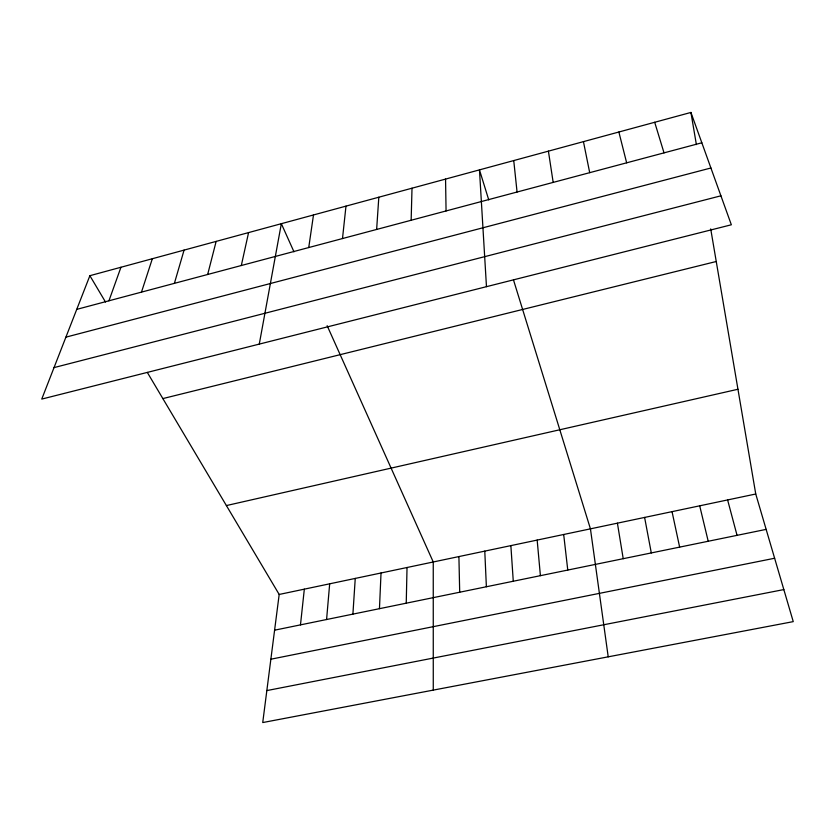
<?xml version="1.0" encoding="UTF-8"?>
<svg xmlns="http://www.w3.org/2000/svg" width="835" height="835" viewBox="0 0 835 835"><rect width="100%" height="100%" fill="white"/><g stroke="black" fill="none" stroke-linecap="round" stroke-linejoin="round"><path stroke-width="1.25" d="M406.238 603.194L407.031 567.508M411.154 220.252L412.01 188.199M379.455 608.684L381.031 572.987M352.902 614.132L355.251 578.425M376.637 229.458L378.819 197.217M326.579 619.528L329.679 583.811M300.475 624.883L304.326 589.166M342.496 238.549L345.982 206.13M147.325 372.431L279.182 594.457L262.733 722.557L793.25 621.626L755.748 494.007L710.71 228.905M308.741 247.546L313.49 214.96M259.278 344.103L281.343 223.686L293.972 251.805M241.315 265.52L248.579 232.589M207.665 274.485L216.15 241.398M174.39 283.357L184.076 250.114M141.48 292.125L152.346 258.725M108.936 300.798L120.95 267.263M89.877 275.696L41.75 399.088L731.345 224.782L690.921 112.443L89.877 275.696L105.502 302.019M76.736 309.378L701.838 142.785M65.902 337.152L710.909 167.992M54.035 367.598L720.918 195.807M162.856 398.587L716.242 261.501M226.389 505.572L737.952 389.256M279.182 594.457L755.748 494.007M274.59 630.185L766.144 529.38M270.864 659.212L774.629 558.25M266.835 690.587L783.835 589.573M327.153 325.702L433.25 561.986L433.271 690.117M488.746 199.899L479.467 169.87L486.471 286.676M513.473 279.882L590.439 528.847L608.214 656.832M654.692 122.275L664.023 152.868M727.609 499.935L737.054 535.35M618.871 132.013L626.647 162.825M699.699 505.822L708.216 541.268M672.039 511.646L679.638 547.123M583.446 141.637L589.698 172.668M644.61 517.429L651.3 552.937M690.921 112.443L696.38 144.58M617.409 523.169L623.213 558.698M548.407 151.145L553.177 182.406M563.688 534.494L567.769 570.065M513.744 160.56L517.063 192.029M537.166 540.078L540.402 575.68M510.863 545.62L513.274 581.243M484.78 551.121L486.377 586.754M458.906 556.58L459.699 592.224M445.556 179.087L446.067 210.952"/></g></svg>
